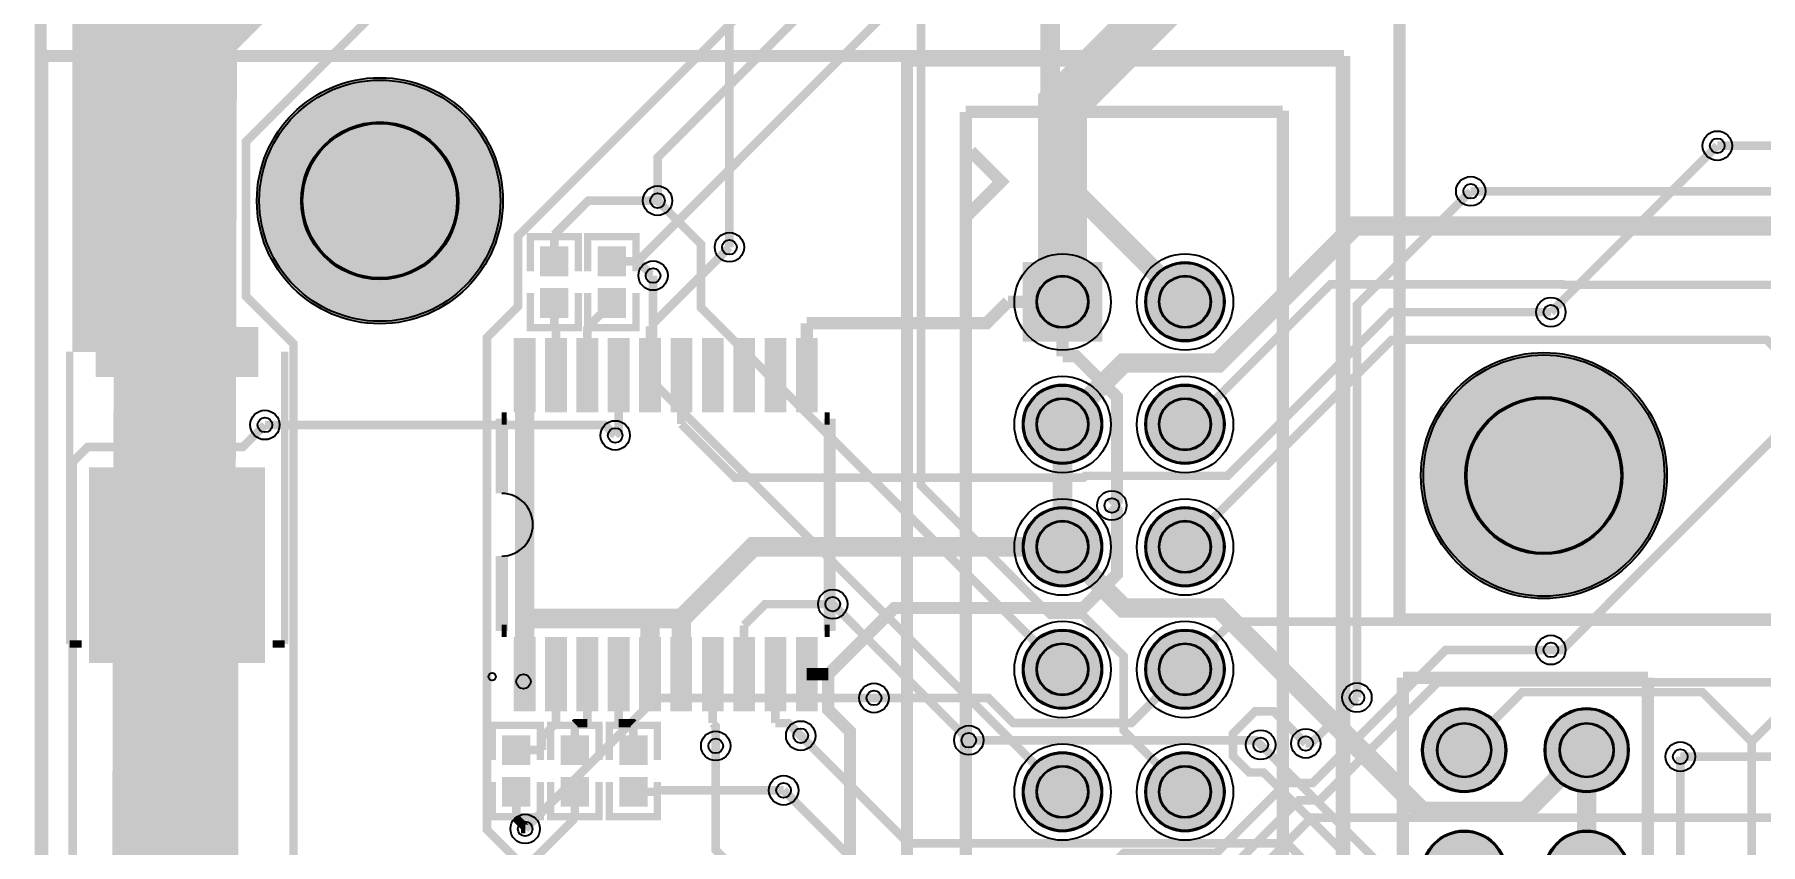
# Model space of a CAD drawing. Header units: millimetres. Extents: x 0 to 210, y -1 to 136.
# Drawn here: x -0.21 to 35.58, y 59.54 to 76.33 of the extents above; entities that cross this region are included whole.
import ezdxf

# ---------------------------------------------------------------- set-up
doc = ezdxf.new("R2010")
doc.units = ezdxf.units.MM
for name, color, linetype, true_color in [('BoardOutLine', 7, 'Continuous', 0xff00ff), ('BottomLayer', 7, 'Continuous', 0x0000ff), ('BottomSolderMaskLayer', 7, 'Continuous', 0xaa00ff), ('Document', 7, 'Continuous', 0xffffff), ('Hole', 7, 'Continuous', 0x222222), ('Multi-Layer', 7, 'Continuous', 0xc0c0c0), ('TopLayer', 7, 'Continuous', 0xff0000), ('TopPasteMaskLayer', 7, 'Continuous', 0x808080), ('TopSilkLayer', 7, 'Continuous', 0xffcc00), ('TopSolderMaskLayer', 7, 'Continuous', 0x800080)]:
    doc.layers.add(name, color=color, linetype=linetype, true_color=true_color)

msp = doc.modelspace()

# ---------------------------------------------------------------- hatches: boundary and pattern name
at = {"layer": 'BottomSolderMaskLayer'}
for points in [[(4.398501397002633, 72.88440436880865, 1), (9.500101600203038, 72.88440436880865, 1)], [(21.932839039871396, 71.61534243713652), (21.932839039871396, 69.96454233553641), (20.2820389382714, 69.96454233553641), (20.2820389382714, 71.61534243713652)], [(22.82214884429744, 70.7899161798324, 1), (24.472948945897645, 70.7899161798324, 1)], [(28.541503683007363, 67.18590297180594, 1), (33.64310388620777, 67.18590297180594, 1)], [(20.28214376428731, 68.24991109982227, 1), (21.932943865887513, 68.24991109982227, 1)], [(22.82214884429744, 68.24991109982227, 1), (24.472948945897645, 68.24991109982227, 1)], [(20.28214376428731, 65.70990601981202, 1), (21.932943865887513, 65.70990601981202, 1)], [(22.82214884429744, 65.70990601981202, 1), (24.472948945897645, 65.70990601981202, 1)], [(20.28214376428731, 63.16990093980189, 1), (21.932943865887513, 63.16990093980189, 1)], [(22.82214884429744, 63.16990093980189, 1), (24.472948945897645, 63.16990093980189, 1)], [(28.56336042672077, 61.49349758699509, 1), (30.314160528320976, 61.49349758699509, 1)], [(31.103365506730903, 61.49349758699509, 1), (32.85416560833111, 61.49349758699509, 1)], [(20.28214376428731, 60.62989585979176, 1), (21.932943865887513, 60.62989585979176, 1)], [(22.82214884429744, 60.62989585979176, 1), (24.472948945897645, 60.62989585979176, 1)], [(28.56336042672077, 58.95349250698496, 1), (30.314160528320976, 58.95349250698496, 1)], [(31.103365506730903, 58.95349250698496, 1), (32.85416560833111, 58.95349250698496, 1)]]:
    msp.add_hatch(color=256, dxfattribs=at).paths.add_polyline_path(points)
at = {"layer": 'Document'}
msp.add_hatch(color=256, dxfattribs=at).paths.add_polyline_path([(2.7032004064005832, 67.53873507747016), (2.2032004064005832, 68.03873507747016), (3.2032004064005832, 68.03873507747016)])
at = {"layer": 'Multi-Layer'}
for points in [[(21.907442214884213, 71.5899415798832), (21.907442214884213, 69.98994157988318), (20.307442214884304, 69.98994157988318), (20.307442214884304, 71.5899415798832)], [(22.847548895097542, 70.7899161798324, 1), (24.447548895097544, 70.7899161798324, 1)], [(20.30754381508741, 68.24991109982227, 1), (21.90754381508741, 68.24991109982227, 1)], [(22.847548895097542, 68.24991109982227, 1), (24.447548895097544, 68.24991109982227, 1)], [(20.30754381508741, 65.70990601981202, 1), (21.90754381508741, 65.70990601981202, 1)], [(22.847548895097542, 65.70990601981202, 1), (24.447548895097544, 65.70990601981202, 1)], [(20.30754381508741, 63.16990093980189, 1), (21.90754381508741, 63.16990093980189, 1)], [(22.847548895097542, 63.16990093980189, 1), (24.447548895097544, 63.16990093980189, 1)], [(28.58876047752087, 61.49349758699509, 1), (30.288760477520874, 61.49349758699509, 1)], [(31.128765557531004, 61.49349758699509, 1), (32.82876555753101, 61.49349758699509, 1)], [(20.30754381508741, 60.62989585979176, 1), (21.90754381508741, 60.62989585979176, 1)], [(22.847548895097542, 60.62989585979176, 1), (24.447548895097544, 60.62989585979176, 1)], [(28.58876047752087, 58.95349250698496, 1), (30.288760477520874, 58.95349250698496, 1)], [(31.128765557531004, 58.95349250698496, 1), (32.82876555753101, 58.95349250698496, 1)]]:
    msp.add_hatch(color=256, dxfattribs=at).paths.add_polyline_path(points)
at = {"layer": 'TopLayer'}
for points in [[(10.836423672847332, 71.34635509271016), (10.296418592836972, 71.34635509271016), (10.296418592836972, 71.9119888239776), (10.836423672847332, 71.9119888239776)], [(12.030226060451923, 71.34635509271016), (11.49022098044179, 71.34635509271016), (11.49022098044179, 71.9119888239776), (12.030226060451923, 71.9119888239776)], [(10.836423672847332, 71.04632969265936), (10.296418592836972, 71.04632969265936), (10.296418592836972, 70.48069596139192), (10.836423672847332, 70.48069596139192)], [(12.030226060451923, 71.04632969265936), (11.49022098044179, 71.04632969265936), (11.49022098044179, 70.48069596139192), (12.030226060451923, 70.48069596139192)], [(1.0931927863855435, 69.24856489712977), (1.0931927863855435, 70.24856489712977), (2.593192786385316, 70.24856489712977), (2.593192786385316, 69.24856489712977)], [(2.8932181864361155, 69.24856489712977), (2.8932181864361155, 70.24856489712977), (4.393218186436343, 70.24856489712977), (4.393218186436343, 69.24856489712977)], [(9.752857505714928, 70.01389382778757), (10.152654305308488, 70.01389382778757), (10.152654305308488, 68.52037084074163), (9.752857505714928, 68.52037084074163)], [(10.403098806197477, 70.01389382778757), (10.802895605791036, 70.01389382778757), (10.802895605791036, 68.52037084074163), (10.403098806197477, 68.52037084074163)], [(11.052832105664038, 70.01389382778757), (11.452882905765819, 70.01389382778757), (11.452882905765819, 68.52037084074163), (11.052832105664038, 68.52037084074163)], [(11.70281940563882, 70.01389382778757), (12.102870205740373, 70.01389382778757), (12.102870205740373, 68.52037084074163), (11.70281940563882, 68.52037084074163)], [(12.352806705613148, 70.01389382778757), (12.752857505714928, 70.01389382778757), (12.752857505714928, 68.52037084074163), (12.352806705613148, 68.52037084074163)], [(13.00279400558793, 70.01389382778757), (13.402844805689483, 70.01389382778757), (13.402844805689483, 68.52037084074163), (13.00279400558793, 68.52037084074163)], [(13.652781305562485, 70.01389382778757), (14.052832105664038, 70.01389382778757), (14.052832105664038, 68.52037084074163), (13.652781305562485, 68.52037084074163)], [(14.30276860553704, 70.01389382778757), (14.702819405638593, 70.01389382778757), (14.702819405638593, 68.52037084074163), (14.30276860553704, 68.52037084074163)], [(14.952755905511822, 70.01389382778757), (15.352806705613375, 70.01389382778757), (15.352806705613375, 68.52037084074163), (14.952755905511822, 68.52037084074163)], [(15.602743205486377, 70.01389382778757), (16.00279400558793, 70.01389382778757), (16.00279400558793, 68.52037084074163), (15.602743205486377, 68.52037084074163)], [(4.543205486410898, 63.32893065786129), (4.543205486410898, 67.32893065786129), (0.9432054864109887, 67.32893065786129), (0.9432054864109887, 63.32893065786129)], [(9.752857505714928, 63.81389382778764), (10.152654305308488, 63.81389382778764), (10.152654305308488, 62.32037084074159), (9.752857505714928, 62.32037084074159)], [(10.402844805689483, 63.81389382778764), (10.802895605791036, 63.81389382778764), (10.802895605791036, 62.32037084074159), (10.402844805689483, 62.32037084074159)], [(11.052832105664038, 63.81389382778764), (11.452882905765819, 63.81389382778764), (11.452882905765819, 62.32037084074159), (11.052832105664038, 62.32037084074159)], [(11.70281940563882, 63.81389382778764), (12.102870205740373, 63.81389382778764), (12.102870205740373, 62.32037084074159), (11.70281940563882, 62.32037084074159)], [(12.352806705613148, 63.81389382778764), (12.752603505206935, 63.81389382778764), (12.752603505206935, 62.32037084074159), (12.352806705613148, 62.32037084074159)], [(13.001524003047962, 63.81389382778764), (13.401320802641521, 63.81389382778764), (13.401320802641521, 62.32037084074159), (13.001524003047962, 62.32037084074159)], [(13.652781305562485, 63.81389382778764), (14.052578105156272, 63.81389382778764), (14.052578105156272, 62.32037084074159), (13.652781305562485, 62.32037084074159)], [(14.30276860553704, 63.81389382778764), (14.7025654051306, 63.81389382778764), (14.7025654051306, 62.32037084074159), (14.30276860553704, 62.32037084074159)], [(14.952755905511822, 63.81389382778764), (15.352552705105154, 63.81389382778764), (15.352552705105154, 62.32037084074159), (14.952755905511822, 62.32037084074159)], [(15.602743205486377, 63.81389382778764), (16.002540005079936, 63.81389382778764), (16.002540005079936, 62.32037084074159), (15.602743205486377, 62.32037084074159)], [(10.049022098044134, 61.21173482346967), (9.509017018034001, 61.21173482346967), (9.509017018034001, 61.777368554736995), (10.049022098044134, 61.777368554736995)], [(11.263144526288897, 61.21173482346967), (10.723139446278765, 61.21173482346967), (10.723139446278765, 61.777368554736995), (11.263144526288897, 61.777368554736995)], [(12.477241554483044, 61.2117602235204), (11.937236474472911, 61.2117602235204), (11.937236474472911, 61.777393954787954), (12.477241554483044, 61.777393954787954)], [(10.049022098044134, 60.91170942341887), (9.509017018034001, 60.91170942341887), (9.509017018034001, 60.34607569215143), (10.049022098044134, 60.34607569215143)], [(11.263144526288897, 60.91170942341887), (10.723139446278765, 60.91170942341887), (10.723139446278765, 60.34607569215143), (11.263144526288897, 60.34607569215143)], [(12.477241554483044, 60.9117348234696), (11.937236474472911, 60.9117348234696), (11.937236474472911, 60.34610109220216), (12.477241554483044, 60.34610109220216)]]:
    msp.add_hatch(color=256, dxfattribs=at).paths.add_polyline_path(points)
at = {"layer": 'TopPasteMaskLayer'}
for points in [[(10.796418592836972, 71.33134366268723), (10.336423672847332, 71.33134366268723), (10.296418592836972, 71.37134874269748), (10.296418592836972, 71.87198374396746), (10.336423672847332, 71.9119888239776), (10.796418592836972, 71.9119888239776), (10.836423672847332, 71.87198374396746), (10.836423672847332, 71.37134874269748)], [(11.99022098044179, 71.33134366268723), (11.530226060451923, 71.33134366268723), (11.49022098044179, 71.37134874269748), (11.49022098044179, 71.87198374396746), (11.530226060451923, 71.9119888239776), (11.99022098044179, 71.9119888239776), (12.030226060451923, 71.87198374396746), (12.030226060451923, 71.37134874269748)], [(10.796418592836972, 71.06134112268228), (10.336423672847332, 71.06134112268228), (10.296418592836972, 71.02133604267203), (10.296418592836972, 70.52070104140205), (10.336423672847332, 70.48069596139192), (10.796418592836972, 70.48069596139192), (10.836423672847332, 70.52070104140205), (10.836423672847332, 71.02133604267203)], [(11.99022098044179, 71.06134112268228), (11.530226060451923, 71.06134112268228), (11.49022098044179, 71.02133604267203), (11.49022098044179, 70.52070104140205), (11.530226060451923, 70.48069596139192), (11.99022098044179, 70.48069596139192), (12.030226060451923, 70.52070104140205), (12.030226060451923, 71.02133604267203)], [(1.0931927863855435, 69.24856489712977), (1.0931927863855435, 70.24856489712977), (2.593192786385316, 70.24856489712977), (2.593192786385316, 69.24856489712977)], [(2.8932181864361155, 69.24856489712977), (2.8932181864361155, 70.24856489712977), (4.393218186436343, 70.24856489712977), (4.393218186436343, 69.24856489712977)], [(9.752857505714928, 70.01389382778757), (10.152654305308488, 70.01389382778757), (10.152654305308488, 68.52037084074163), (9.752857505714928, 68.52037084074163)], [(10.403098806197477, 70.01389382778757), (10.802895605791036, 70.01389382778757), (10.802895605791036, 68.52037084074163), (10.403098806197477, 68.52037084074163)], [(11.052832105664038, 70.01389382778757), (11.452882905765819, 70.01389382778757), (11.452882905765819, 68.52037084074163), (11.052832105664038, 68.52037084074163)], [(11.70281940563882, 70.01389382778757), (12.102870205740373, 70.01389382778757), (12.102870205740373, 68.52037084074163), (11.70281940563882, 68.52037084074163)], [(12.352806705613148, 70.01389382778757), (12.752857505714928, 70.01389382778757), (12.752857505714928, 68.52037084074163), (12.352806705613148, 68.52037084074163)], [(13.00279400558793, 70.01389382778757), (13.402844805689483, 70.01389382778757), (13.402844805689483, 68.52037084074163), (13.00279400558793, 68.52037084074163)], [(13.652781305562485, 70.01389382778757), (14.052832105664038, 70.01389382778757), (14.052832105664038, 68.52037084074163), (13.652781305562485, 68.52037084074163)], [(14.30276860553704, 70.01389382778757), (14.702819405638593, 70.01389382778757), (14.702819405638593, 68.52037084074163), (14.30276860553704, 68.52037084074163)], [(14.952755905511822, 70.01389382778757), (15.352806705613375, 70.01389382778757), (15.352806705613375, 68.52037084074163), (14.952755905511822, 68.52037084074163)], [(15.602743205486377, 70.01389382778757), (16.00279400558793, 70.01389382778757), (16.00279400558793, 68.52037084074163), (15.602743205486377, 68.52037084074163)], [(4.543205486410898, 63.32893065786129), (4.543205486410898, 67.32893065786129), (0.9432054864109887, 67.32893065786129), (0.9432054864109887, 63.32893065786129)], [(9.752857505714928, 63.81389382778764), (10.152654305308488, 63.81389382778764), (10.152654305308488, 62.32037084074159), (9.752857505714928, 62.32037084074159)], [(10.402844805689483, 63.81389382778764), (10.802895605791036, 63.81389382778764), (10.802895605791036, 62.32037084074159), (10.402844805689483, 62.32037084074159)], [(11.052832105664038, 63.81389382778764), (11.452882905765819, 63.81389382778764), (11.452882905765819, 62.32037084074159), (11.052832105664038, 62.32037084074159)], [(11.70281940563882, 63.81389382778764), (12.102870205740373, 63.81389382778764), (12.102870205740373, 62.32037084074159), (11.70281940563882, 62.32037084074159)], [(12.352806705613148, 63.81389382778764), (12.752603505206935, 63.81389382778764), (12.752603505206935, 62.32037084074159), (12.352806705613148, 62.32037084074159)], [(13.001524003047962, 63.81389382778764), (13.401320802641521, 63.81389382778764), (13.401320802641521, 62.32037084074159), (13.001524003047962, 62.32037084074159)], [(13.652781305562485, 63.81389382778764), (14.052578105156272, 63.81389382778764), (14.052578105156272, 62.32037084074159), (13.652781305562485, 62.32037084074159)], [(14.30276860553704, 63.81389382778764), (14.7025654051306, 63.81389382778764), (14.7025654051306, 62.32037084074159), (14.30276860553704, 62.32037084074159)], [(14.952755905511822, 63.81389382778764), (15.352552705105154, 63.81389382778764), (15.352552705105154, 62.32037084074159), (14.952755905511822, 62.32037084074159)], [(15.602743205486377, 63.81389382778764), (16.002540005079936, 63.81389382778764), (16.002540005079936, 62.32037084074159), (15.602743205486377, 62.32037084074159)], [(10.009017018033774, 61.19672339344686), (9.549022098044134, 61.19672339344686), (9.509017018034001, 61.23672847345699), (9.509017018034001, 61.737363474726976), (9.549022098044134, 61.777368554736995), (10.009017018033774, 61.777368554736995), (10.049022098044134, 61.737363474726976), (10.049022098044134, 61.23672847345699)], [(11.223139446278765, 61.19672339344686), (10.763144526288897, 61.19672339344686), (10.723139446278765, 61.23672847345699), (10.723139446278765, 61.737363474726976), (10.763144526288897, 61.777368554736995), (11.223139446278765, 61.777368554736995), (11.263144526288897, 61.737363474726976), (11.263144526288897, 61.23672847345699)], [(12.437236474472911, 61.19674879349759), (11.977241554483044, 61.19674879349759), (11.937236474472911, 61.23675387350784), (11.937236474472911, 61.73738887477782), (11.977241554483044, 61.777393954787954), (12.437236474472911, 61.777393954787954), (12.477241554483044, 61.73738887477782), (12.477241554483044, 61.23675387350784)], [(10.009017018033774, 60.92672085344168), (9.549022098044134, 60.92672085344168), (9.509017018034001, 60.88671577343155), (9.509017018034001, 60.38608077216145), (9.549022098044134, 60.34607569215143), (10.009017018033774, 60.34607569215143), (10.049022098044134, 60.38608077216145), (10.049022098044134, 60.88671577343155)], [(11.223139446278765, 60.92672085344168), (10.763144526288897, 60.92672085344168), (10.723139446278765, 60.88671577343155), (10.723139446278765, 60.38608077216145), (10.763144526288897, 60.34607569215143), (11.223139446278765, 60.34607569215143), (11.263144526288897, 60.38608077216145), (11.263144526288897, 60.88671577343155)], [(12.437236474472911, 60.92674625349241), (11.977241554483044, 60.92674625349241), (11.937236474472911, 60.88674117348239), (11.937236474472911, 60.386106172212294), (11.977241554483044, 60.34610109220216), (12.437236474472911, 60.34610109220216), (12.477241554483044, 60.386106172212294), (12.477241554483044, 60.88674117348239)]]:
    msp.add_hatch(color=256, dxfattribs=at).paths.add_polyline_path(points)
at = {"layer": 'TopSilkLayer'}
msp.add_hatch(color=256, dxfattribs=at).paths.add_polyline_path([(2.7231902463804545, 67.54869189738372), (2.2231902463804545, 68.04869189738372), (3.2231902463804545, 68.04869189738372)])
at = {"layer": 'TopSolderMaskLayer'}
for points in [[(4.398501397002633, 72.88440436880865, 1), (9.500101600203038, 72.88440436880865, 1)], [(10.860662643642172, 71.31975313922396), (10.272161373240351, 71.31975313922396), (10.272161373240351, 71.93859794586945), (10.860662643642172, 71.93859794586945)], [(12.054465031246764, 71.31975313922396), (11.465963760845398, 71.31975313922396), (11.465963760845398, 71.93859794586945), (12.054465031246764, 71.93859794586945)], [(21.932839039871396, 71.61534243713652), (21.932839039871396, 69.96454233553641), (20.2820389382714, 69.96454233553641), (20.2820389382714, 71.61534243713652)], [(22.82214884429744, 70.7899161798324, 1), (24.472948945897645, 70.7899161798324, 1)], [(10.860662643642172, 71.07293642508262), (10.272161373240351, 71.07293642508262), (10.272161373240351, 70.45409161843725), (10.860662643642172, 70.45409161843725)], [(12.054465031246764, 71.07293642508262), (11.465963760845398, 71.07293642508262), (11.465963760845398, 70.45409161843725), (12.054465031246764, 70.45409161843725)], [(1.0550959359982244, 69.23163325036319), (1.0550959359982244, 70.26549998476344), (2.631296088398358, 70.26549998476344), (2.631296088398358, 69.23163325036319)], [(2.855117465073363, 69.23163325036319), (2.855117465073363, 70.26549998476344), (4.431317617473951, 70.26549998476344), (4.431317617473951, 69.23163325036319)], [(9.727457454914884, 70.03929215069309), (10.178028549605415, 70.03929215069309), (10.178028549605415, 68.49496906204695), (9.727457454914884, 68.49496906204695)], [(10.377698755397432, 70.03929215069309), (10.828269850087963, 70.03929215069309), (10.828269850087963, 68.49496906204695), (10.377698755397432, 68.49496906204695)], [(11.027432054863993, 70.03929215069309), (11.478289408191586, 70.03929215069309), (11.478289408191586, 68.49496906204695), (11.027432054863993, 68.49496906204695)], [(11.677419354838548, 70.03929215069309), (12.12827670816614, 70.03929215069309), (12.12827670816614, 68.49496906204695), (11.677419354838548, 68.49496906204695)], [(12.327406654813103, 70.03929215069309), (12.778264008140923, 70.03929215069309), (12.778264008140923, 68.49496906204695), (12.327406654813103, 68.49496906204695)], [(12.977393954787885, 70.03929215069309), (13.428251308115478, 70.03929215069309), (13.428251308115478, 68.49496906204695), (12.977393954787885, 68.49496906204695)], [(13.627381254762213, 70.03929215069309), (14.078238608090032, 70.03929215069309), (14.078238608090032, 68.49496906204695), (13.627381254762213, 68.49496906204695)], [(14.277368554736995, 70.03929215069309), (14.728225908064587, 70.03929215069309), (14.728225908064587, 68.49496906204695), (14.277368554736995, 68.49496906204695)], [(14.92735585471155, 70.03929215069309), (15.378213208039142, 70.03929215069309), (15.378213208039142, 68.49496906204695), (14.92735585471155, 68.49496906204695)], [(15.577343154686332, 70.03929215069309), (16.028200508013924, 70.03929215069309), (16.028200508013924, 68.49496906204695), (15.577343154686332, 68.49496906204695)], [(28.541503683007363, 67.18590297180594, 1), (33.64310388620777, 67.18590297180594, 1)], [(20.28214376428731, 68.24991109982227, 1), (21.932943865887513, 68.24991109982227, 1)], [(22.82214884429744, 68.24991109982227, 1), (24.472948945897645, 68.24991109982227, 1)], [(4.566064241805634, 63.300708737618265), (4.566064241805634, 67.35715329495179), (0.9203441503657359, 67.35715329495179), (0.9203441503657359, 63.300708737618265)], [(20.28214376428731, 65.70990601981202, 1), (21.932943865887513, 65.70990601981202, 1)], [(22.82214884429744, 65.70990601981202, 1), (24.472948945897645, 65.70990601981202, 1)], [(9.727457454914884, 63.839297334376965), (10.178028549605415, 63.839297334376965), (10.178028549605415, 62.29497424573083), (9.727457454914884, 62.29497424573083)], [(10.377444754889439, 63.839297334376965), (10.82830210821703, 63.839297334376965), (10.82830210821703, 62.29497424573083), (10.377444754889439, 62.29497424573083)], [(11.027432054863993, 63.839297334376965), (11.478289408191586, 63.839297334376965), (11.478289408191586, 62.29497424573083), (11.027432054863993, 62.29497424573083)], [(11.677419354838548, 63.839297334376965), (12.12827670816614, 63.839297334376965), (12.12827670816614, 62.29497424573083), (11.677419354838548, 62.29497424573083)], [(12.327406654813103, 63.839297334376965), (12.777977749503862, 63.839297334376965), (12.777977749503862, 62.29497424573083), (12.327406654813103, 62.29497424573083)], [(12.97612395224769, 63.839297334376965), (13.426695046938448, 63.839297334376965), (13.426695046938448, 62.29497424573083), (12.97612395224769, 62.29497424573083)], [(13.627381254762213, 63.839297334376965), (14.077952349453199, 63.839297334376965), (14.077952349453199, 62.29497424573083), (13.627381254762213, 62.29497424573083)], [(14.277368554736995, 63.839297334376965), (14.727939649427526, 63.839297334376965), (14.727939649427526, 62.29497424573083), (14.277368554736995, 62.29497424573083)], [(14.92735585471155, 63.839297334376965), (15.377926949402081, 63.839297334376965), (15.377926949402081, 62.29497424573083), (14.92735585471155, 62.29497424573083)], [(15.577343154686332, 63.839297334376965), (16.027914249376863, 63.839297334376965), (16.027914249376863, 62.29497424573083), (15.577343154686332, 62.29497424573083)], [(20.28214376428731, 63.16990093980189, 1), (21.932943865887513, 63.16990093980189, 1)], [(22.82214884429744, 63.16990093980189, 1), (24.472948945897645, 63.16990093980189, 1)], [(28.56336042672077, 61.49349758699509, 1), (30.314160528320976, 61.49349758699509, 1)], [(31.103365506730903, 61.49349758699509, 1), (32.85416560833111, 61.49349758699509, 1)], [(10.073261068839201, 61.18513286998348), (9.48475979843738, 61.18513286998348), (9.48475979843738, 61.80397767662885), (10.073261068839201, 61.80397767662885)], [(11.287383497083738, 61.18513286998348), (10.698882226682144, 61.18513286998348), (10.698882226682144, 61.80397767662885), (11.287383497083738, 61.80397767662885)], [(12.501478244177633, 61.18516065950291), (11.91297697377604, 61.18516065950291), (11.91297697377604, 61.80400546614817), (12.501478244177633, 61.80400546614817)], [(20.28214376428731, 60.62989585979176, 1), (21.932943865887513, 60.62989585979176, 1)], [(22.82214884429744, 60.62989585979176, 1), (24.472948945897645, 60.62989585979176, 1)], [(10.073261068839201, 60.93831615584213), (9.48475979843738, 60.93831615584213), (9.48475979843738, 60.31947134919676), (10.073261068839201, 60.31947134919676)], [(11.287383497083738, 60.93831615584213), (10.698882226682144, 60.93831615584213), (10.698882226682144, 60.31947134919676), (11.287383497083738, 60.31947134919676)], [(12.501478244177633, 60.93834394536145), (11.91297697377604, 60.93834394536145), (11.91297697377604, 60.31949913871597), (12.501478244177633, 60.31949913871597)], [(28.56336042672077, 58.95349250698496, 1), (30.314160528320976, 58.95349250698496, 1)], [(31.103365506730903, 58.95349250698496, 1), (32.85416560833111, 58.95349250698496, 1)]]:
    msp.add_hatch(color=256, dxfattribs=at).paths.add_polyline_path(points)

# ---------------------------------------------------------------- linework, layer by layer
at = {"layer": 'BoardOutLine', "const_width": 0.25400050800101603}
msp.add_lwpolyline([(-0.08600457200918754, 135.62519685039376), (209.9139954279908, 135.62519685039376), (209.9139954279908, -0.3748031496063504), (-0.08600457200918754, -0.3748031496063504), (-0.08600457200918754, 135.62519685039376)], close=True, dxfattribs=at)
at = {"layer": 'BottomLayer'}
for points, const_width in [([(14.199009398018688, 71.9198374396749), (14.199009398018688, 78.51292862585728), (18.676022352044583, 82.98994157988318)], 0.17800355600711204), ([(23.647574295148388, 60.63002286004564), (22.377571755143435, 61.90002540005071), (22.377571755143435, 63.44180848361691), (21.518288036575996, 64.30109220218446), (20.85255270510538, 64.30109220218446), (18.173101346202657, 66.98054356108719), (18.173101346202657, 80.06487172974346)], 0.17800355600711204), ([(20.853568707137356, 79.70546101092202), (20.853568707137356, 73.58404876809743), (23.647574295148388, 70.79004318008629)], 0.40640081280162565), ([(8.686410972821704, 11.241021082042153), (3.9112014224026552, 11.241021082042153), (2.5395986791972973, 12.612623825247624), (2.717399034797836, 76.5445516891034), (4.663042926085836, 78.48765557531124)], 2.54000508001016), ([(2.64122428244832, 49.165201930403896), (2.717424434848681, 76.5446786893574), (4.663068326136454, 78.48778257556512), (3.677546355092545, 79.47330454660903)], 0.40640081280162565), ([(31.237363474726862, 70.57338074676147), (34.6884683769365, 74.02448564897134)], 0.17800355600711204), ([(29.574168148336184, 73.08087376174751), (27.21424942849876, 70.72095504191009), (27.21424942849876, 62.58328676657345)], 0.17800355600711204), ([(12.709042418084664, 72.88554737109473), (13.612014224028371, 71.98257556515114), (13.612014224028371, 70.66558293116589), (21.107569215138255, 63.170027940055775)], 0.17800355600711204), ([(31.237363474726862, 63.57134874269752), (31.47053594107183, 63.57134874269752), (39.02324104648187, 71.12405384810768), (39.02324104648187, 71.71460502921002)], 0.17800355600711204), ([(21.107569215138255, 60.63002286004564), (12.615824231648276, 69.12176784353574), (12.615824231648276, 71.33208026416048)], 0.17800355600711204), ([(21.107569215138255, 70.79004318008629), (21.107569215138255, 69.6597409194818)], 0.25400050800101603), ([(21.107569215138255, 69.6597409194818), (21.39027178054357, 69.6597409194818), (22.238379476758837, 68.81163322326643), (22.238379476758837, 66.67371094742191), (22.130429260858364, 66.56576073152144)], 0.25400050800101603), ([(21.107569215138255, 68.25003810007615), (21.107569215138255, 65.71003302006602)], 0.40640081280162565), ([(11.830708661417248, 68.01940563881124), (11.614300228600314, 68.23581407162817), (4.56527813055618, 68.23581407162817)], 0.17800355600711204), ([(35.40246380492749, 61.66913893827791), (39.87820675641342, 66.14488188976372)], 0.17800355600711204), ([(21.107569215138255, 65.71003302006602), (22.377571755143435, 64.44003048006084), (24.351409702819183, 64.44003048006084), (28.567818135636116, 60.22362204724402), (30.70878841757667, 60.22362204724402), (31.97879095758185, 61.49362458724909)], 0.40640081280162565), ([(16.342773685547172, 64.52029464058933), (19.164211328422653, 61.69885699771396)], 0.17800355600711204), ([(17.19773939547872, 62.57541275082542), (12.677292354584552, 62.57541275082542), (9.963296926593785, 59.861417322834654)], 0.17800355600711204), ([(29.438785877571718, 61.49362458724909), (30.64071628143256, 62.69555499110993), (34.376047752095474, 62.69555499110993), (35.40246380492749, 61.66913893827791)], 0.17800355600711204), ([(26.152273304546497, 61.6328168656338), (25.484759969519928, 62.30033020066037), (25.103505207010357, 62.30033020066037), (24.644780289560458, 61.84160528321058), (24.644780289560458, 61.36662433324864), (24.980568961137806, 61.030835661671404), (25.278511557022966, 61.030835661671404), (26.91351282702567, 59.3958343916687), (26.91351282702567, 59.04785369570732), (24.484505969011934, 56.61884683769358), (23.089789179578247, 56.61884683769358), (22.377571755143435, 55.90662941325877), (22.377571755143435, 54.2800101600202), (21.107569215138255, 53.01000762001513)], 0.17800355600711204), ([(13.91478282956541, 61.581508763017496), (13.91478282956541, 59.4235204470408), (16.82029464058928, 56.51800863601727)], 0.17800355600711204), ([(26.15963931927854, 59.166471932943864), (25.76492252984508, 59.56118872237744), (17.909956819913532, 59.56118872237744), (15.678054356108532, 61.79309118618232)], 0.17800355600711204), ([(25.218059436118665, 61.60411480822961), (28.01739903479779, 58.804775209550485), (28.01739903479779, 55.29499618999239), (29.438785877571718, 53.87360934721869)], 0.17800355600711204), ([(31.97879095758185, 61.49362458724909), (31.97879095758185, 58.953619507238955)], 0.40640081280162565), ([(34.772288544576895, 31.307188214376424), (34.772288544576895, 32.42199644399284), (32.995554991109884, 34.198729997459964), (32.995554991109884, 39.4143764287528), (33.71082042164062, 40.129641859283765), (34.62750825501644, 40.129641859283765), (35.40246380492749, 40.90459740919482), (35.40246380492749, 61.66913893827791)], 0.17800355600711204), ([(33.921132842265706, 61.35875031750061), (33.921132842265706, 45.44765049530099), (32.39560579121144, 43.922123444246836)], 0.17800355600711204), ([(23.647574295148388, 58.09001778003551), (22.556896113792163, 59.18069596139196), (16.803784607569014, 59.18069596139196), (15.32397764795519, 60.6605029210059)], 0.17800355600711204)]:
    msp.add_lwpolyline(points, dxfattribs=dict(at, const_width=const_width))
at = {"layer": 'BottomSolderMaskLayer'}
for centre, radius in [((6.949301498602836, 72.88440436880865), 2.550800101600203), ((6.948158496316864, 72.88435356870707), 1.63251206502413), ((23.647548895097543, 70.7899161798324), 0.8254000508001016), ((21.10744221488426, 70.78994157988313), 0.5416622317115601), ((23.64744729489439, 70.78994157988313), 0.5416622317115601), ((31.092303784607566, 67.18590297180594), 2.550800101600203), ((21.10754381508741, 68.24991109982227), 0.8254000508001016), ((21.10744221488426, 68.249936499873), 0.5416622317115601), ((23.647548895097543, 68.24991109982227), 0.8254000508001016), ((23.64744729489439, 68.249936499873), 0.5416622317115601), ((31.09146558293105, 67.18585217170425), 1.63251206502413), ((21.10754381508741, 65.70990601981202), 0.8254000508001016), ((21.10744221488426, 65.70993141986276), 0.5416622317115601), ((23.647548895097543, 65.70990601981202), 0.8254000508001016), ((23.64744729489439, 65.70993141986276), 0.5416622317115601), ((21.10754381508741, 63.16990093980189), 0.8254000508001016), ((23.647548895097543, 63.16990093980189), 0.8254000508001016), ((21.10744221488426, 63.16992633985262), 0.5416622317115601), ((23.64744729489439, 63.16992633985262), 0.5416622317115601), ((29.438760477520873, 61.49349758699509), 0.8754000508001016), ((31.978765557531005, 61.49349758699509), 0.8754000508001016), ((29.43865887731772, 61.493522987045935), 0.5664484065211015), ((31.978663957327853, 61.493522987045935), 0.5664484065211015), ((21.10754381508741, 60.62989585979176), 0.8254000508001016), ((23.647548895097543, 60.62989585979176), 0.8254000508001016), ((21.10744221488426, 60.62992125984249), 0.5416622317115601), ((23.64744729489439, 60.62992125984249), 0.5416622317115601), ((29.438760477520873, 58.95349250698496), 0.8754000508001016), ((31.978765557531005, 58.95349250698496), 0.8754000508001016)]:
    msp.add_circle(centre, radius, dxfattribs=at)
at = {"layer": 'Document'}
msp.add_circle((9.927965455930917, 62.91691643383285), 0.15011430022860048, dxfattribs=at)
at = {"layer": 'Hole'}
for centre in [(34.68844297688565, 74.02435864871734), (12.70901701803382, 72.88542037084073), (29.574142748285567, 73.08074676149351), (14.198983997967844, 71.9197104394209), (12.615798831597658, 71.3319532639066), (31.237338074676018, 70.57325374650748), (4.565252730505335, 68.23568707137417), (11.830683261366403, 68.01927863855724), (22.13040386080752, 66.56563373126744), (16.342748285496327, 64.52016764033522), (31.237338074676018, 63.57122174244353), (17.197713995427875, 62.575285750571425), (27.214224028447916, 62.58315976631957), (15.678028956057688, 61.79296418592833), (13.914757429514566, 61.5813817627635), (19.164185928371808, 61.69872999746008), (25.21803403606782, 61.603987807975614), (26.152247904495653, 61.63268986537969), (33.92110744221486, 61.35862331724661), (15.323952247904344, 60.66037592075179), (9.96327152654294, 59.861290322580544)]:
    msp.add_circle(centre, 0.15240030480060962, dxfattribs=at)
at = {"layer": 'Multi-Layer'}
for centre, radius in [((6.949301498602836, 72.88440436880865), 2.5), ((6.948158496316864, 72.88435356870707), 1.6), ((34.68844297688565, 74.02435864871734), 0.30480060960121924), ((29.574142748285567, 73.08074676149351), 0.30480060960121924), ((12.70901701803382, 72.88542037084073), 0.30480060960121924), ((14.198983997967844, 71.9197104394209), 0.30480060960121924), ((12.615798831597658, 71.3319532639066), 0.30480060960121924), ((21.10744221488426, 70.78994157988313), 0.5249936499873), ((23.647548895097543, 70.7899161798324), 0.8), ((23.64744729489439, 70.78994157988313), 0.5249936499873), ((31.237338074676018, 70.57325374650748), 0.30480060960121924), ((31.092303784607566, 67.18590297180594), 2.5), ((21.10754381508741, 68.24991109982227), 0.8), ((21.10744221488426, 68.249936499873), 0.5249936499873), ((23.647548895097543, 68.24991109982227), 0.8), ((23.64744729489439, 68.249936499873), 0.5249936499873), ((31.09146558293105, 67.18585217170425), 1.6), ((4.565252730505335, 68.23568707137417), 0.30480060960121924), ((11.830683261366403, 68.01927863855724), 0.30480060960121924), ((22.13040386080752, 66.56563373126744), 0.30480060960121924), ((21.10754381508741, 65.70990601981202), 0.8), ((21.10744221488426, 65.70993141986276), 0.5249936499873), ((23.647548895097543, 65.70990601981202), 0.8), ((23.64744729489439, 65.70993141986276), 0.5249936499873), ((16.342748285496327, 64.52016764033522), 0.30480060960121924), ((21.10754381508741, 63.16990093980189), 0.8), ((23.647548895097543, 63.16990093980189), 0.8), ((31.237338074676018, 63.57122174244353), 0.30480060960121924), ((21.10744221488426, 63.16992633985262), 0.5249936499873), ((23.64744729489439, 63.16992633985262), 0.5249936499873), ((17.197713995427875, 62.575285750571425), 0.30480060960121924), ((27.214224028447916, 62.58315976631957), 0.30480060960121924), ((29.438760477520873, 61.49349758699509), 0.8500000000000001), ((31.978765557531005, 61.49349758699509), 0.8500000000000001), ((15.678028956057688, 61.79296418592833), 0.30480060960121924), ((19.164185928371808, 61.69872999746008), 0.30480060960121924), ((26.152247904495653, 61.63268986537969), 0.30480060960121924), ((29.43865887731772, 61.493522987045935), 0.5500127000254001), ((31.978663957327853, 61.493522987045935), 0.5500127000254001), ((13.914757429514566, 61.5813817627635), 0.30480060960121924), ((25.21803403606782, 61.603987807975614), 0.30480060960121924), ((33.92110744221486, 61.35862331724661), 0.30480060960121924), ((21.10754381508741, 60.62989585979176), 0.8), ((23.647548895097543, 60.62989585979176), 0.8), ((15.323952247904344, 60.66037592075179), 0.30480060960121924), ((21.10744221488426, 60.62992125984249), 0.5249936499873), ((23.64744729489439, 60.62992125984249), 0.5249936499873), ((9.96327152654294, 59.861290322580544), 0.30480060960121924), ((29.438760477520873, 58.95349250698496), 0.8500000000000001), ((31.978765557531005, 58.95349250698496), 0.8500000000000001)]:
    msp.add_circle(centre, radius, dxfattribs=at)
at = {"layer": 'TopLayer'}
for points, const_width in [([(9.662788925577615, 81.9887985775971), (3.807442214884304, 81.9887985775971), (1.8431292862583177, 80.02448564897134), (1.8431292862583177, 69.74851409702808)], 2.54000508001016), ([(9.66281432562846, 81.98892557785109), (3.807340614681152, 81.98892557785109), (1.8431546863091626, 80.02448564897134), (1.8431546863091626, 70.53172466344927)], 0.17800355600711204), ([(9.16548133096262, 46.88884937769876), (9.115443230886285, 46.83881127762254), (8.063627127253994, 46.83881127762254), (5.157607315214591, 49.74483108966217), (5.157607315214591, 69.91831343662682), (4.171577343154468, 70.90434340868683), (4.171577343154468, 74.10779781559563), (12.172847345694663, 82.1090678181356), (51.160655321310514, 82.1090678181356)], 0.17800355600711204), ([(12.709042418084664, 72.88554737109473), (12.709042418084664, 73.77785115570236), (20.197485394970727, 81.26629413258831), (48.88354076708151, 81.26629413258831), (49.94932689865368, 80.20050800101603)], 0.17800355600711204), ([(12.29730759461495, 71.62926085852166), (19.180975361950686, 78.51292862585728), (21.889382778765366, 78.51292862585728), (21.941198882397657, 78.56474472948946), (21.941198882397657, 80.07909575819156), (22.760096520192974, 80.89799339598676), (46.71183642367282, 80.89799339598676), (48.70066040132065, 78.90916941833882)], 0.17800355600711204), ([(25.933299466598783, 79.70533401066803), (21.10754381508741, 74.87957835915665), (21.10754381508741, 70.7899161798324)], 1.0160020320040641), ([(18.173101346202657, 80.06487172974346), (17.73164846329678, 80.06487172974346), (9.816992633985137, 72.1502159004317), (9.816992633985137, 70.69225298450601), (9.170053340106506, 70.04531369062738), (9.170053340106506, 59.84338328676654), (9.854330708661337, 59.15910591821182), (10.073025146050213, 59.15910591821182), (10.993268986537714, 60.07934975869955)], 0.17800355600711204), ([(25.933324866649627, 79.70546101092202), (21.107569215138255, 74.87970535941065), (21.107569215138255, 70.79004318008629)], 0.25400050800101603), ([(74.10096520193042, 71.39481838963684), (71.47129794259581, 74.02448564897134), (34.6884683769365, 74.02448564897134)], 0.17800355600711204), ([(29.574168148336184, 73.08087376174751), (52.28892557785093, 73.08087376174751)], 0.17800355600711204), ([(10.566548133096148, 72.17917195834389), (11.27292354584688, 72.88554737109473), (12.709042418084664, 72.88554737109473)], 0.17800355600711204), ([(70.35826771653524, 69.951587503175), (67.94907289814569, 72.36078232156467), (39.383413766827516, 72.36078232156467), (39.31813563627111, 72.42606045212085), (38.728600457200855, 72.42606045212085), (38.663322326644675, 72.36078232156467), (27.17335534671065, 72.36078232156467), (24.3326136652272, 69.52004064008122), (22.377571755143435, 69.52004064008122), (21.107569215138255, 68.25003810007615)], 0.40640081280162565), ([(10.566548133096148, 71.62926085852166), (10.566548133096148, 72.17917195834389)], 0.17800355600711204), ([(12.552832105664038, 70.28077216154429), (12.559944119888087, 70.28077216154429), (14.199009398018688, 71.9198374396749)], 0.17800355600711204), ([(11.760350520700968, 71.62926085852166), (12.29730759461495, 71.62926085852166)], 0.17800355600711204), ([(12.615824231648276, 71.33208026416048), (12.594488188976356, 71.33208026416048), (12.29730759461495, 71.62926085852166)], 0.17800355600711204), ([(44.958216916433685, 69.951587503175), (43.6572263144526, 71.2525781051562), (39.37223774447557, 71.2525781051562), (39.26098552197095, 71.14132588265181), (31.48552197104391, 71.14132588265181), (31.475107950215715, 71.15173990347989), (26.66510033020063, 71.15173990347989), (23.76339852679689, 68.25003810007615), (23.647574295148388, 68.25003810007615)], 0.17800355600711204), ([(15.80276860553704, 70.34427228854463), (19.531242062483898, 70.34427228854463), (19.977012954025895, 70.79004318008629)], 0.25400050800101603), ([(21.107569215138255, 70.79004318008629), (19.977012954025895, 70.79004318008629)], 0.25400050800101603), ([(1.8431546863091626, 70.53172466344927), (1.8431546863091626, 69.74864109728219)], 0.17800355600711204), ([(1.8431546863091626, 70.53172466344927), (2.626238252476469, 69.74864109728219)], 0.17800355600711204), ([(10.566548133096148, 70.76362712725427), (10.566548133096148, 70.21397002794015)], 0.17800355600711204), ([(11.252857505714928, 70.28077216154429), (11.277495554990992, 70.28077216154429), (11.760350520700968, 70.76362712725427)], 0.17800355600711204), ([(13.202819405638593, 68.2533401066803), (14.312801625603015, 67.14335788671576), (21.546228092455976, 67.14335788671576), (21.58382016764017, 67.18094996189996), (24.529718059435936, 67.18094996189996), (27.922148844297453, 70.57338074676147), (31.237363474726862, 70.57338074676147)], 0.17800355600711204), ([(10.60312420624814, 69.2670561341123), (10.60312420624814, 70.17739395478793), (10.566548133096148, 70.21397002794015)], 0.17800355600711204), ([(11.252857505714928, 69.2670561341123), (11.252857505714928, 70.28077216154429)], 0.17800355600711204), ([(12.552832105664038, 69.2670561341123), (12.552832105664038, 70.28077216154429)], 0.17800355600711204), ([(15.80276860553704, 69.80579121158235), (15.80276860553704, 70.34427228854463)], 0.25400050800101603), ([(3.6432562865124964, 69.74864109728219), (2.626238252476469, 69.74864109728219)], 0.17800355600711204), ([(15.80276860553704, 69.80579121158235), (15.80276860553704, 69.2670561341123)], 0.25400050800101603), ([(23.647574295148388, 65.71003302006602), (27.937642875285746, 70.00010160020327), (35.71310642621256, 70.00010160020327), (37.03136906273812, 68.68183896367793), (46.22847345694686, 68.68183896367793), (47.49822199644382, 69.951587503175)], 0.17800355600711204), ([(67.8182626365251, 69.951587503175), (66.54826009651993, 68.68158496316983), (64.63741427482842, 68.68158496316983), (64.00927101854177, 68.0534417068834), (64.00927101854177, 66.84592329184659), (61.82588265176514, 64.66253492506985), (46.81089662179306, 64.66253492506985), (46.67297434594866, 64.80045720091437), (40.17513335026638, 64.80045720091437), (38.274701549402835, 62.90002540005082), (28.889128778257373, 62.90002540005082), (26.442849885699616, 60.45374650749295), (26.011303022605944, 60.45374650749295), (23.647574295148388, 58.09001778003551)], 0.17800355600711204), ([(62.73825247650484, 69.951587503175), (61.46824993649966, 68.68158496316983), (46.7359664719329, 68.68158496316983), (46.22720345440666, 68.17282194564393), (46.22720345440666, 66.82966725933454), (45.536322072644225, 66.13878587757176), (40.98539497078991, 66.13878587757176), (39.002667005333706, 64.15605791211578), (24.633604267208284, 64.15605791211578), (23.647574295148388, 63.170027940055775)], 0.17800355600711204), ([(9.952882905765591, 69.2670561341123), (9.952882905765591, 64.2205740411481)], 0.40640081280162565), ([(11.902844805689483, 69.2670561341123), (11.902844805689483, 68.09154178308358), (11.830708661417248, 68.01940563881124)], 0.17800355600711204), ([(13.202819405638593, 69.2670561341123), (13.202819405638593, 68.2533401066803)], 0.17800355600711204), ([(4.56527813055618, 68.23581407162817), (4.107315214630262, 67.77785115570225), (0.8891287782573727, 67.77785115570225), (0.5800101600202652, 67.46873253746514), (0.5800101600202652, 11.153517907035848), (6.377317754635442, 5.356210312420558), (128.02019304038595, 5.356210312420558), (148.85331470662913, 26.189331978663972), (148.85331470662913, 30.346050292100585), (145.88658877317744, 33.3127762255524), (140.1718313436627, 33.3127762255524), (139.39585979171943, 32.53680467360937), (139.39585979171943, 31.589890779781626), (138.64173228346453, 30.835763271526503), (136.42329184658342, 30.835763271526503), (133.23812547625084, 27.650596901193808), (124.39636779273542, 27.650596901193808), (123.72275844551677, 28.324206248412565), (123.72275844551677, 32.46035052070101), (127.96558293116573, 36.703175006349966)], 0.17800355600711204), ([(127.32999745999473, 6.897612395224769), (7.060807721615447, 6.897612395224769), (2.742799085598108, 11.215621031241994), (2.7431800863600984, 60.70614681229358), (2.743307086614095, 60.70627381254758), (2.743307086614095, 65.32890525781056)], 2.54000508001016), ([(22.130429260858364, 66.56576073152144), (22.238379476758837, 66.45781051562108), (22.238379476758837, 65.1458978917957), (21.532512065023866, 64.44003048006084), (17.622174244348344, 64.44003048006084), (16.24930149860279, 63.067157734315515)], 0.25400050800101603), ([(21.107569215138255, 65.71003302006602), (14.691008382016662, 65.71003302006602), (13.201549403098625, 64.2205740411481)], 0.40640081280162565), ([(13.349631699263227, 6.897739395478766), (7.0608331216660645, 6.897739395478766), (2.7428244856487254, 11.215748031495991), (2.7430784861569464, 60.706223012446), (2.7433324866647126, 60.706223012446), (2.7433324866647126, 65.32903225806444)], 0.17800355600711204), ([(14.50279400558793, 64.08087376174751), (14.942214884429632, 64.52029464058933), (16.342773685547172, 64.52029464058933)], 0.17800355600711204), ([(9.952882905765591, 63.067157734315515), (9.952882905765591, 64.2205740411481)], 0.40640081280162565), ([(12.552832105664038, 64.2205740411481), (9.952882905765591, 64.2205740411481)], 0.40640081280162565), ([(13.201549403098625, 64.2205740411481), (12.552832105664038, 64.2205740411481)], 0.40640081280162565), ([(12.552832105664038, 63.067157734315515), (12.552832105664038, 64.2205740411481)], 0.40640081280162565), ([(13.201549403098625, 63.067157734315515), (13.201549403098625, 64.2205740411481)], 0.40640081280162565), ([(14.50279400558793, 63.067157734315515), (14.50279400558793, 64.08087376174751)], 0.17800355600711204), ([(25.184531369062825, 58.81442722885447), (25.184531369062825, 59.002133604267215), (26.278257556514973, 60.09585979171959), (37.09232918465818, 60.09585979171959), (39.104013208026345, 62.107543815087524), (39.104013208026345, 62.372212344424725), (40.85026670053321, 64.1184658369317), (43.57518415036816, 64.1184658369317)], 0.17800355600711204), ([(21.107569215138255, 58.09001778003551), (22.377571755143435, 59.360020320040576), (24.297815595630937, 59.360020320040576), (25.74917449834902, 60.81137922275843), (26.294513589027247, 60.81137922275843), (29.054483108966224, 63.57134874269752), (31.237363474726862, 63.57134874269752)], 0.17800355600711204), ([(10.602870205740373, 63.067157734315515), (10.602870205740373, 62.053441706883405)], 0.17800355600711204), ([(11.252857505714928, 63.067157734315515), (11.252857505714928, 62.053441706883405)], 0.17800355600711204), ([(11.902844805689483, 63.067157734315515), (11.902844805689483, 62.053441706883405)], 0.17800355600711204), ([(13.852806705613375, 63.067157734315515), (13.852806705613375, 62.053441706883405)], 0.17800355600711204), ([(15.152781305562485, 63.067157734315515), (15.152781305562485, 62.053441706883405)], 0.17800355600711204), ([(15.80276860553704, 63.067157734315515), (16.24930149860279, 63.067157734315515)], 0.25400050800101603), ([(16.24930149860279, 63.067157734315515), (16.24930149860279, 62.33360426720856), (16.69939039878068, 61.88351536703078), (16.69939039878068, 57.32395224790457)], 0.25400050800101603), ([(23.647574295148388, 63.170027940055775), (22.534036068072055, 62.05648971297933), (20.086741173482096, 62.05648971297933), (19.567818135636116, 62.57541275082542), (17.19773939547872, 62.57541275082542)], 0.17800355600711204), ([(27.21424942849876, 62.58328676657345), (26.26377952755911, 61.6328168656338), (26.152273304546497, 61.6328168656338)], 0.17800355600711204), ([(10.602870205740373, 62.053441706883405), (10.31610363220716, 61.766675133350304), (10.31610363220716, 61.49464058928106)], 0.17800355600711204), ([(11.252857505714928, 62.053441706883405), (11.002159004317946, 62.053441706883405), (10.993268986537714, 62.0445516891034)], 0.17800355600711204), ([(10.993268986537714, 61.49464058928106), (10.993268986537714, 62.0445516891034)], 0.17800355600711204), ([(11.902844805689483, 62.053441706883405), (12.198501397002701, 62.053441706883405), (12.207391414782705, 62.0445516891034)], 0.17800355600711204), ([(12.207391414782705, 61.49464058928106), (12.207391414782705, 62.0445516891034)], 0.17800355600711204), ([(13.852806705613375, 62.053441706883405), (13.91478282956541, 61.99146558293114), (13.91478282956541, 61.581508763017496)], 0.17800355600711204), ([(15.152781305562485, 62.053441706883405), (15.417703835407565, 62.053441706883405), (15.678054356108532, 61.79309118618232)], 0.17800355600711204), ([(9.77914655829295, 61.49464058928106), (10.31610363220716, 61.49464058928106)], 0.17800355600711204), ([(25.218059436118665, 61.60411480822961), (25.123317246634315, 61.69885699771396), (19.164211328422653, 61.69885699771396)], 0.17800355600711204), ([(37.54419608839203, 61.35875031750061), (33.921132842265706, 61.35875031750061)], 0.17800355600711204), ([(9.77914655829295, 60.62900685801367), (9.77914655829295, 60.07934975869955)], 0.17800355600711204), ([(10.993268986537714, 60.62900685801367), (10.993268986537714, 60.07934975869955)], 0.17800355600711204), ([(12.207391414782705, 60.62900685801367), (12.744348488696915, 60.62900685801367)], 0.17800355600711204), ([(12.744348488696915, 60.62900685801367), (12.775844551689033, 60.6605029210059), (15.32397764795519, 60.6605029210059)], 0.17800355600711204), ([(9.77914655829295, 60.07934975869955), (9.963042926085791, 59.89545339090671), (9.963042926085791, 59.861417322834654), (9.963296926593785, 59.861417322834654)], 0.17800355600711204)]:
    msp.add_lwpolyline(points, dxfattribs=dict(at, const_width=const_width))
at = {"layer": 'TopSilkLayer', "const_width": 0.25400050800101603}
msp.add_lwpolyline([(134.29626619253213, 64.20121920243832), (28.09639319278631, 64.20121920243832), (28.09639319278631, 135.5662433324867), (134.29626619253213, 135.5662433324867), (134.29626619253213, 64.20121920243832)], close=True, dxfattribs=at)
at = {"layer": 'TopSilkLayer'}
for points, const_width in [([(26.949199898399684, 75.88448056896118), (-0.05080010160031634, 75.88448056896118)], 0.25400050800101603), ([(-0.05080010160031634, 75.88448056896118), (-0.05080010160031634, 35.20447040894078), (26.949199898399684, 35.20447040894078)], 0.25400050800101603), ([(17.881635763271333, 75.79375158750315), (17.881635763271333, 35.30487680975364)], 0.25400050800101603), ([(17.881635763271333, 75.79375158750315), (26.881635763271333, 75.79375158750315)], 0.25400050800101603), ([(26.89865379730759, 75.79527559055123), (26.89865379730759, 35.30487680975364)], 0.25400050800101603), ([(26.949199898399684, 35.20447040894078), (26.949199898399684, 75.88448056896118)], 0.25400050800101603), ([(19.100838201676424, 74.7269494538989), (19.100838201676424, 61.97612395224792), (19.100838201676424, 58.14991109982225)], 0.25400050800101603), ([(19.100838201676424, 74.7269494538989), (25.670815341630714, 74.7269494538989)], 0.25400050800101603), ([(25.679451358902497, 74.75234950469894), (25.679451358902497, 36.34787909575823)], 0.25400050800101603), ([(19.202438404876602, 73.91414782829565), (19.837439674879306, 73.27914655829318), (19.151638303276513, 72.59334518669027), (19.12623825247624, 72.59334518669027)], 0.25400050800101603), ([(11.065024130048187, 71.42255524511052), (11.065024130048187, 72.14058928117856), (10.067818135636116, 72.14058928117856), (10.067818135636116, 71.42255524511052)], 0.15240030480060962), ([(12.258826517653006, 71.42255524511052), (12.258826517653006, 72.14058928117856), (11.261620523240936, 72.14058928117856), (11.261620523240936, 71.42255524511052)], 0.15240030480060962), ([(11.065024130048187, 70.97012954025911), (11.065024130048187, 70.25209550419106), (10.067818135636116, 70.25209550419106), (10.067818135636116, 70.97012954025911)], 0.15240030480060962), ([(12.258826517653006, 70.97012954025911), (12.258826517653006, 70.25209550419106), (11.261620523240936, 70.25209550419106), (11.261620523240936, 70.97012954025911)], 0.15240030480060962), ([(0.5145288290575536, 69.7571501143002), (0.5145288290575536, 63.69474218948437)], 0.15240030480060962), ([(4.971932943865795, 69.7571501143002), (4.971932943865795, 63.69474218948437)], 0.15240030480060962), ([(9.477825755651338, 68.36713233426462), (9.580670561340867, 68.36713233426462)], 0.25400050800101603), ([(9.477825755651338, 68.36713233426462), (9.477825755651338, 66.81711963423925)], 0.25400050800101603), ([(16.174980949961764, 68.36713233426462), (16.27782575565152, 68.36713233426462)], 0.25400050800101603), ([(16.27782575565152, 63.96713233426465), (16.27782575565152, 68.36713233426462)], 0.25400050800101603), ([(9.477825755651338, 63.96713233426465), (9.477825755651338, 65.5171196342393)], 0.25400050800101603), ([(9.477825755651338, 63.96713233426465), (9.580670561340867, 63.96713233426465)], 0.25400050800101603), ([(16.17472694945377, 63.96713233426465), (16.27782575565152, 63.96713233426465)], 0.25400050800101603), ([(0.5145288290575536, 63.69474218948437), (0.7630683261365903, 63.69474218948437)], 0.15199390398780802), ([(4.723342646685296, 63.69474218948437), (4.971932943865795, 63.69474218948437)], 0.15199390398780802), ([(28.16865633731254, 62.993522987045935), (33.248666497332806, 62.993522987045935)], 0.25400050800101603), ([(28.16865633731254, 47.29349758699516), (28.16865633731254, 62.993522987045935)], 0.25400050800101603), ([(33.248666497332806, 47.29349758699516), (33.248666497332806, 62.993522987045935)], 0.25400050800101603), ([(10.277622555244989, 61.287934975869916), (10.277622555244989, 62.005969011937964), (9.280416560832919, 62.005969011937964), (9.280416560832919, 61.287934975869916)], 0.15240030480060962), ([(11.491744983489752, 61.287934975869916), (11.491744983489752, 62.005969011937964), (10.49453898907791, 62.005969011937964), (10.49453898907791, 61.287934975869916)], 0.15240030480060962), ([(12.705842011683899, 61.28796037592076), (12.705842011683899, 62.00599441198881), (11.708636017271829, 62.00599441198881), (11.708636017271829, 61.28796037592076)], 0.15240030480060962), ([(10.277622555244989, 60.83550927101851), (10.277622555244989, 60.11747523495046), (9.280416560832919, 60.11747523495046), (9.280416560832919, 60.83550927101851)], 0.15240030480060962), ([(11.491744983489752, 60.83550927101851), (11.491744983489752, 60.11747523495046), (10.49453898907791, 60.11747523495046), (10.49453898907791, 60.83550927101851)], 0.15240030480060962), ([(12.705842011683899, 60.835534671069354), (12.705842011683899, 60.117500635001306), (11.708636017271829, 60.117500635001306), (11.708636017271829, 60.835534671069354)], 0.15240030480060962)]:
    msp.add_lwpolyline(points, dxfattribs=dict(at, const_width=const_width))
for centre, radius in [((6.949301498602836, 72.88440436880865), 2.500127000254001), ((21.109321818643593, 70.78458216916431), 1), ((23.649326898653726, 70.78458216916431), 1), ((21.109321818643593, 68.24457708915418), 1), ((23.649326898653726, 68.24457708915418), 1), ((21.109321818643593, 65.70457200914404), 1), ((23.649326898653726, 65.70457200914404), 1), ((21.109321818643593, 63.1645669291338), 1), ((23.649326898653726, 63.1645669291338), 1), ((9.277978155956134, 63.01699263398518), 0.07620015240030481), ((21.109321818643593, 60.624561849123666), 1), ((23.649326898653726, 60.624561849123666), 1)]:
    msp.add_circle(centre, radius, dxfattribs=at)
msp.add_arc((9.473738987555862, 66.1677039942565), 0.6494284988569978, 270.3560752588577, 89.63944281843054, dxfattribs=at)
at = {"layer": 'TopSolderMaskLayer'}
for centre, radius in [((6.949301498602836, 72.88440436880865), 2.550800101600203), ((6.948158496316864, 72.88435356870707), 1.63251206502413), ((23.647548895097543, 70.7899161798324), 0.8254000508001016), ((21.10744221488426, 70.78994157988313), 0.5416622317115601), ((23.64744729489439, 70.78994157988313), 0.5416622317115601), ((31.092303784607566, 67.18590297180594), 2.550800101600203), ((21.10754381508741, 68.24991109982227), 0.8254000508001016), ((21.10744221488426, 68.249936499873), 0.5416622317115601), ((23.647548895097543, 68.24991109982227), 0.8254000508001016), ((23.64744729489439, 68.249936499873), 0.5416622317115601), ((31.09146558293105, 67.18585217170425), 1.63251206502413), ((21.10754381508741, 65.70990601981202), 0.8254000508001016), ((21.10744221488426, 65.70993141986276), 0.5416622317115601), ((23.647548895097543, 65.70990601981202), 0.8254000508001016), ((23.64744729489439, 65.70993141986276), 0.5416622317115601), ((21.10754381508741, 63.16990093980189), 0.8254000508001016), ((23.647548895097543, 63.16990093980189), 0.8254000508001016), ((21.10744221488426, 63.16992633985262), 0.5416622317115601), ((23.64744729489439, 63.16992633985262), 0.5416622317115601), ((29.438760477520873, 61.49349758699509), 0.8754000508001016), ((31.978765557531005, 61.49349758699509), 0.8754000508001016), ((29.43865887731772, 61.493522987045935), 0.5664484065211015), ((31.978663957327853, 61.493522987045935), 0.5664484065211015), ((21.10754381508741, 60.62989585979176), 0.8254000508001016), ((23.647548895097543, 60.62989585979176), 0.8254000508001016), ((21.10744221488426, 60.62992125984249), 0.5416622317115601), ((23.64744729489439, 60.62992125984249), 0.5416622317115601), ((29.438760477520873, 58.95349250698496), 0.8754000508001016), ((31.978765557531005, 58.95349250698496), 0.8754000508001016)]:
    msp.add_circle(centre, radius, dxfattribs=at)

doc.saveas('drawing.dxf')
